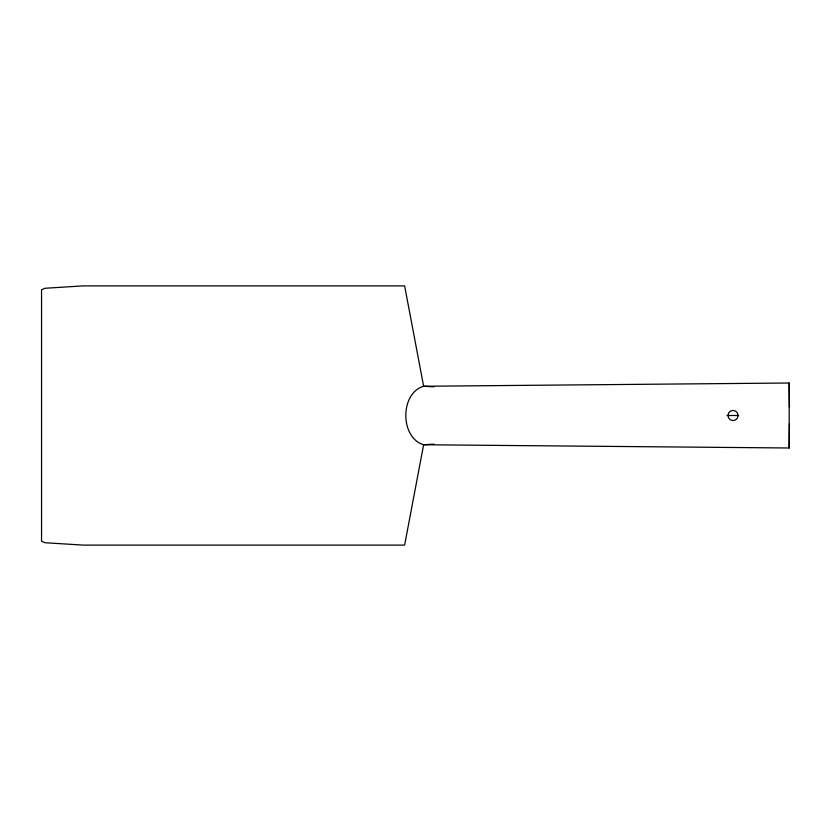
<?xml version="1.0" encoding="UTF-8"?>
<svg xmlns="http://www.w3.org/2000/svg" width="831" height="831" viewBox="0 0 831 831"><rect width="100%" height="100%" fill="white"/><g stroke="black" fill="none" stroke-linecap="round" stroke-linejoin="round"><path stroke-width="1.25" d="M789.45 423.914L789.17 447.992L423.633 444.741C399.971 437.937 399.794 393.105 423.633 386.259L789.17 383.008L789.45 407.086M789.17 383.008L789.17 447.992M433.813 444.17L423.633 444.741L404.624 545.105L83.09 545.105L45.082 542.736L41.55 541.261L41.55 289.739L45.082 288.264L83.09 285.895L404.624 285.895L423.633 386.259L433.813 386.83M727.032 415.5L738.666 415.5M738.115 415.5L737.44 418.035L735.591 419.894L733.046 420.579L730.511 419.894L728.652 418.035L727.966 415.5L728.652 412.965L730.511 411.106L733.046 410.421L735.591 411.106L737.44 412.965L738.115 415.5"/></g></svg>
